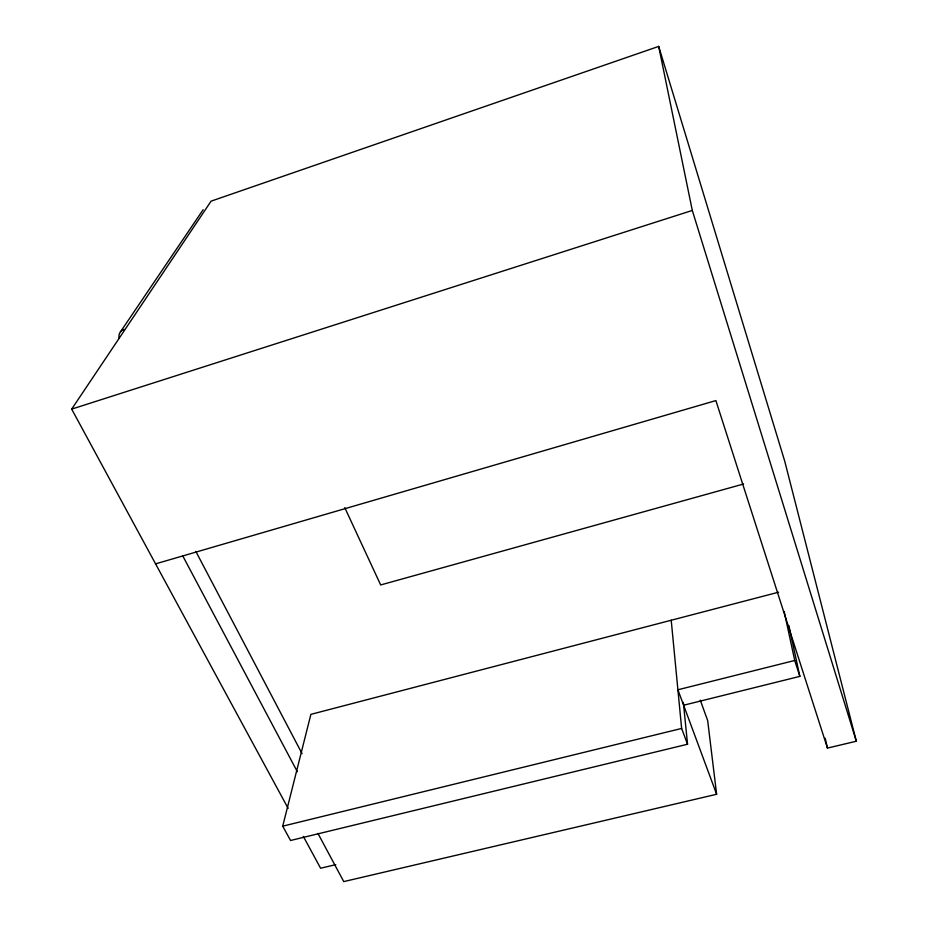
<?xml version="1.0" encoding="UTF-8"?>
<svg xmlns="http://www.w3.org/2000/svg" width="928" height="928" viewBox="0 0 928 928"><rect width="100%" height="100%" fill="white"/><g stroke="black" fill="none" stroke-linecap="round" stroke-linejoin="round"><path stroke-width="1.39" d="M683.344 702.368L687.544 744.233L290.557 840.49L282.715 826.175L310.88 714.363L778.569 592.203M288.156 808.381L71.676 409.12L211.085 201.156L658.694 46.4L784.752 461.274L856.324 741.228L827.451 748.084L715.894 400.583L155.568 563.864M120.431 331.888L203.139 209.705M71.676 409.12L692.3 210.447L658.694 46.4M743.572 484.01L380.677 584.953L344.764 507.639M683.634 705.234L799.855 676.373L794.728 660.481L677.904 689.782L716.625 794.275L343.754 881.6L317.933 833.402M282.715 826.175L681.628 728.445L671.211 620.24M335.785 864.641L320.601 868.237L303.34 836.406M182.781 555.93L297.32 771.702M195.843 551.441L302.064 753.652M681.628 728.445L687.544 744.233M700.28 700.199L707.67 720.557L716.625 794.275M692.3 210.447L856.324 741.228M825.201 738.224L827.451 748.084M788.812 625.426L799.855 676.373M784.183 611.459L794.728 660.481M119.097 338.128A9.651 8.213 30.2 0 1 124.039 329.417"/></g></svg>
